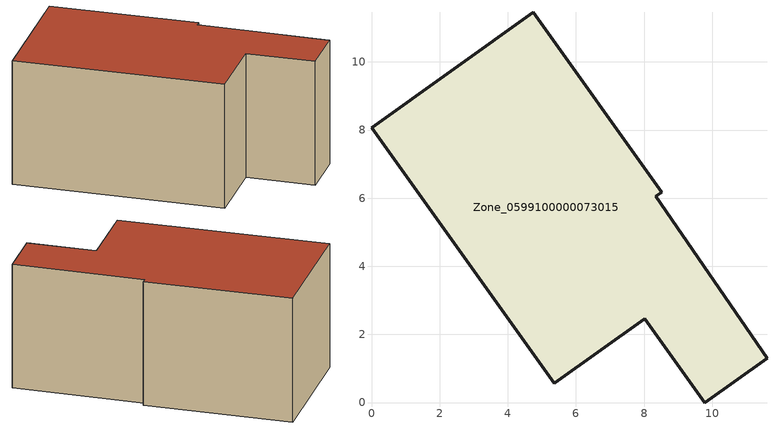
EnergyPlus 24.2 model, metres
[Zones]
Zone_0599100000073015
 floor ground (C_G): 4.74,11.45 8.52,6.17 8.35,6.05 11.61,1.3 9.78,0 8.02,2.46 5.36,0.56 0,8.06 z0
 wall outside (C_F): 8.52,6.17 4.74,11.45 0,8.06 5.36,0.56 8.02,2.46 9.78,0 11.61,1.3 8.35,6.05 8.52,6.17 z0:5.66
 roof outside (C_R): 11.61,1.3 8.35,6.05 8.52,6.17 4.74,11.45 0,8.06 5.36,0.56 8.02,2.46 9.78,0 z5.66
[BUILDING]
Pand.0599100000073015: North Axis=0; Terrain=City; Loads Convergence Tolerance Value=0.04; Temperature Convergence Tolerance Value=0.4; Solar Distribution=FullExterior; Maximum Number of Warmup Days=25; Minimum Number of Warmup Days=1
[Site:Location]
Rotterdam.The.Hague.AP_ZH_NLD Design_Conditions: Latitude=51.96; Longitude=4.45; Time Zone=1; Elevation=-4.5
[SITE:GROUNDTEMPERATURE:BUILDINGSURFACE]
18, 18, 18, 18, 18, 18, 18, 18, 18, 18, 18, 18
[MATERIAL] Thermal Absorptance=0.9; Solar Absorptance=0.7; Visible Absorptance=0.7
Name | Roughness | Thickness | Conductivity | Density | Specific Heat
G.TC.1975-1991 | MediumSmooth | 0.15 | 0.288461 | 540 | 1210
F.TC.1975-1991 | Rough | 0.3 | 0.230769 | 1920 | 840
R.TC.1975-1991 | MediumRough | 0.2 | 0.153846 | 1500 | 1000
[CONSTRUCTION]
C_G: G.TC.1975-1991
C_F: F.TC.1975-1991
C_R: R.TC.1975-1991
[ZONE]
Zone_0599100000073015: Type=1; Multiplier=1; Ceiling Height=Autocalculate; Volume=Autocalculate; Floor Area=autocalculate; Part of Total Floor Area=Yes
[ZONEINFILTRATION:DESIGNFLOWRATE]
Infil_Zone_0599100000073015: Zone or ZoneList or Space or SpaceList=Zone_0599100000073015; Schedule=AlwaysOn; Design Flow Rate Calculation Method=Flow/Area; Flow Rate per Floor Area=0.003; Constant Term Coefficient=1; Temperature Term Coefficient=0; Velocity Term Coefficient=0; Velocity Squared Term Coefficient=0
[HVACTEMPLATE:ZONE:IDEALLOADSAIRSYSTEM]
Zone_0599100000073015: Maximum Heating Supply Air Temperature=50; Minimum Cooling Supply Air Temperature=13; Maximum Heating Supply Air Humidity Ratio=0.0156; Minimum Cooling Supply Air Humidity Ratio=0.0077; Heating Limit=NoLimit; Cooling Limit=NoLimit; Dehumidification Control Type=ConstantSensibleHeatRatio; Cooling Sensible Heat Ratio=0.7; Dehumidification Setpoint=60; Humidification Control Type=None; Humidification Setpoint=30; Outdoor Air Method=None; Outdoor Air Flow Rate per Person=0.00944; Outdoor Air Flow Rate per Zone Floor Area=0; Outdoor Air Flow Rate per Zone=0; Demand Controlled Ventilation Type=None; Outdoor Air Economizer Type=NoEconomizer; Heat Recovery Type=None; Sensible Heat Recovery Effectiveness=0.7; Latent Heat Recovery Effectiveness=0.65
[ZONECONTROL:THERMOSTAT]
ThermostatControl_Zone_0599100000073015: Zone or ZoneList=Zone_0599100000073015; Control Type Schedule=DualSetpointControlType; Control 1=Thermostat_Zone_0599100000073015; Temperature Difference Between Cutout And Setpoint=0
[THERMOSTATSETPOINT:DUALSETPOINT]
Thermostat_Zone_0599100000073015: Heating Setpoint Temperature Schedule=HeatingSetpoint_Zone_0599100000073015; Cooling Setpoint Temperature Schedule=CoolingSetpoint_Zone_0599100000073015
[SCHEDULE:COMPACT]
HeatingSetpoint_Zone_0599100000073015: Through: 12/31, For: AllDays, Until: 24:00, 21
CoolingSetpoint_Zone_0599100000073015: Through: 12/31, For: AllDays, Until: 24:00, 24
DualSetpointControlType: Through: 12/31, For: AllDays, Until: 24:00, 4
AlwaysOn: Through: 12/31, For: AllDays, Until: 24:00, 1
